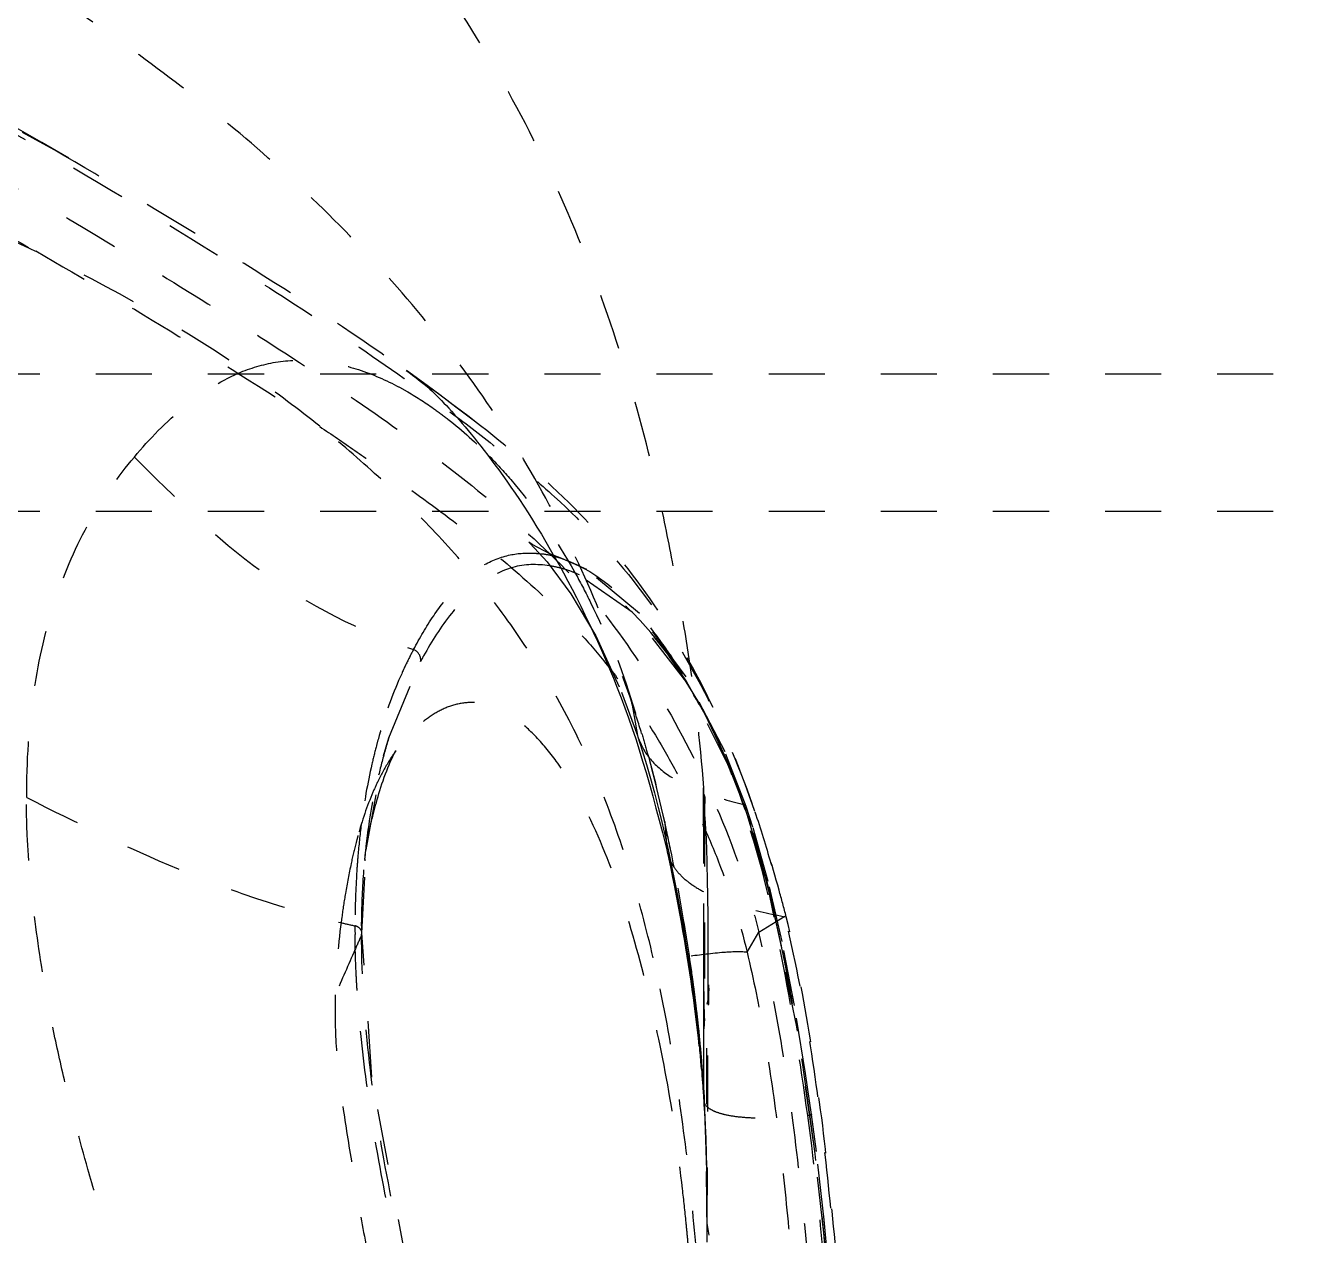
# Model space of a CAD drawing. Header units: millimetres. Extents: x 1540 to 3369, y -3458 to 1222.
# Drawn here: x 2608.41 to 2645.86, y -351.74 to -316.5 of the extents above; entities that cross this region are included whole.
import ezdxf

# ---------------------------------------------------------------- set-up
doc = ezdxf.new("R2010")
doc.units = ezdxf.units.MM
doc.header["$LTSCALE"] = 16.335
doc.linetypes.add('HIDDEN', pattern=[0.2, 0.1, -0.1])
doc.layers.add('21', color=7, linetype='CONTINUOUS')

msp = doc.modelspace()

# ---------------------------------------------------------------- linework, layer by layer
at = {"layer": '21', "color": 8, "linetype": 'HIDDEN'}
for p, q in [((2608.876, -319.899), (2607.376, -319.038)), ((2608.31, -319.593), (2608.803, -319.867)), ((2608.803, -319.867), (2609.225, -320.104)), ((2609.479, -320.248), (2608.876, -319.899)), ((2609.225, -320.104), (2609.535, -320.281)), ((2609.67, -320.358), (2609.479, -320.248)), ((2619.495, -326.537), (2619.495, -326.538)), ((2619.495, -326.538), (2619.57, -326.593)), ((2620.105, -326.981), (2619.504, -326.544)), ((2690.494, -326.651), (2599.379, -326.651)), ((2619.57, -326.593), (2619.676, -326.673)), ((2619.676, -326.673), (2619.788, -326.759)), ((2619.788, -326.759), (2619.902, -326.847)), ((2620.471, -327.251), (2620.105, -326.981)), ((2620.199, -327.086), (2620.206, -327.092)), ((2620.776, -327.479), (2620.471, -327.251)), ((2621.101, -327.723), (2620.776, -327.479)), ((2621.327, -327.895), (2621.101, -327.723)), ((2621.479, -328.013), (2621.327, -327.895)), ((2690.494, -330.651), (2599.379, -330.651)), ((2624.05, -332.029), (2624.081, -332.039)), ((2618.987, -337.244), (2619.912, -335.019)), ((2625.769, -335.908), (2626.232, -337.177)), ((2626.072, -336.235), (2626.232, -337.177)), ((2619.15, -337.694), (2619.176, -337.644)), ((2628.16, -339.254), (2628.16, -338.702)), ((2628.16, -338.702), (2628.16, -339.272)), ((2628.19, -338.958), (2628.189, -338.89)), ((2628.162, -343.701), (2628.16, -339.254)), ((2628.16, -339.272), (2628.16, -343.692)), ((2628.19, -338.961), (2628.184, -339.356)), ((2628.185, -339.062), (2628.184, -339.028)), ((2628.184, -339.045), (2628.184, -339.136)), ((2628.185, -339.07), (2628.185, -339.062)), ((2628.188, -339.165), (2628.185, -339.07)), ((2628.192, -339.984), (2628.19, -338.958)), ((2629.369, -339.3), (2629.968, -341.306)), ((2629.397, -339.242), (2629.397, -339.242)), ((2627.026, -339.693), (2627.085, -340.51)), ((2628.184, -339.356), (2628.184, -344.626)), ((2628.251, -340.44), (2628.243, -340.262)), ((2628.256, -340.583), (2628.251, -340.44)), ((2618.291, -340.767), (2618.285, -340.825)), ((2627.085, -340.51), (2627.093, -340.544)), ((2627.085, -340.51), (2627.143, -340.773)), ((2627.143, -340.773), (2627.201, -341.045)), ((2628.261, -340.761), (2628.256, -340.583)), ((2628.266, -340.964), (2628.261, -340.761)), ((2627.201, -341.045), (2627.256, -341.314)), ((2628.273, -341.355), (2628.266, -340.964)), ((2627.256, -341.314), (2627.31, -341.58)), ((2628.288, -342.415), (2628.273, -341.355)), ((2629.968, -341.306), (2630.542, -343.856)), ((2627.31, -341.58), (2627.361, -341.842)), ((2627.361, -341.842), (2627.41, -342.101)), ((2627.41, -342.101), (2627.458, -342.357)), ((2627.458, -342.357), (2627.504, -342.611)), ((2627.504, -342.611), (2627.548, -342.862)), ((2628.292, -342.894), (2628.288, -342.415)), ((2629.767, -342.907), (2630.527, -342.437)), ((2618.194, -342.982), (2618.205, -342.932)), ((2618.205, -342.932), (2618.205, -342.929)), ((2627.548, -342.862), (2627.591, -343.11)), ((2628.296, -343.568), (2628.292, -342.894)), ((2629.426, -343.489), (2629.767, -342.907)), ((2627.591, -343.11), (2627.632, -343.357)), ((2627.623, -343.124), (2627.691, -343.542)), ((2627.632, -343.357), (2627.672, -343.603)), ((2627.672, -343.603), (2627.711, -343.847)), ((2628.16, -343.692), (2628.16, -344.53)), ((2628.162, -344.143), (2628.186, -343.576)), ((2628.162, -344.143), (2628.162, -343.701)), ((2628.251, -354.663), (2628.296, -343.568)), ((2627.711, -343.847), (2627.748, -344.091)), ((2627.748, -344.091), (2627.785, -344.333)), ((2628.162, -344.365), (2628.162, -344.143)), ((2627.785, -344.333), (2627.819, -344.575)), ((2627.816, -344.362), (2627.871, -344.763)), ((2628.16, -344.53), (2628.16, -344.57)), ((2628.182, -345.414), (2628.162, -344.365)), ((2628.162, -344.616), (2628.162, -344.365)), ((2628.306, -344.551), (2628.304, -344.51)), ((2627.819, -344.575), (2627.853, -344.814)), ((2627.853, -344.814), (2627.885, -345.052)), ((2628.16, -344.57), (2628.159, -344.886)), ((2628.159, -344.886), (2628.159, -345.213)), ((2628.162, -344.657), (2628.162, -344.616)), ((2628.162, -344.986), (2628.162, -344.657)), ((2628.272, -344.919), (2628.251, -345.003)), ((2628.3, -345.027), (2628.307, -344.617)), ((2628.304, -344.692), (2628.305, -344.687)), ((2628.305, -344.669), (2628.305, -344.669)), ((2628.305, -344.675), (2628.305, -344.672)), ((2628.308, -344.659), (2628.308, -344.62)), ((2628.309, -344.739), (2628.308, -344.659)), ((2628.309, -345.014), (2628.309, -344.739)), ((2627.885, -345.052), (2627.916, -345.289)), ((2627.916, -345.289), (2627.945, -345.524)), ((2628.159, -345.213), (2628.159, -347.484)), ((2628.162, -345.326), (2628.162, -344.986)), ((2628.251, -367.522), (2628.251, -345.003)), ((2627.945, -345.524), (2627.973, -345.757)), ((2627.97, -345.543), (2628.013, -345.922)), ((2628.163, -345.721), (2628.162, -345.326)), ((2628.182, -345.422), (2628.163, -345.722)), ((2627.973, -345.757), (2627.999, -345.988)), ((2627.999, -345.988), (2628.024, -346.218)), ((2628.013, -345.922), (2628.047, -346.446)), ((2628.163, -347.47), (2628.163, -345.721)), ((2628.051, -346.291), (2628.069, -346.672)), ((2628.069, -346.672), (2628.09, -346.897)), ((2628.085, -346.649), (2628.118, -347.231)), ((2628.114, -346.993), (2628.135, -347.451)), ((2628.135, -347.451), (2628.151, -347.67)), ((2628.139, -347.321), (2628.16, -347.627)), ((2628.163, -347.51), (2628.163, -347.47)), ((2628.151, -347.67), (2628.165, -347.888)), ((2628.16, -347.627), (2628.173, -347.843)), ((2628.165, -347.888), (2628.178, -348.103)), ((2628.173, -347.704), (2628.178, -347.802)), ((2628.178, -347.802), (2628.173, -347.843)), ((2628.173, -347.844), (2628.19, -348.317)), ((2628.187, -348.115), (2628.217, -348.949)), ((2631.303, -348.218), (2631.303, -348.218)), ((2628.19, -348.317), (2628.2, -348.529)), ((2628.2, -348.529), (2628.209, -348.74)), ((2628.217, -348.949), (2628.227, -349.26)), ((2628.219, -348.899), (2628.242, -349.87)), ((2628.227, -349.26), (2628.235, -349.566)), ((2628.238, -349.748), (2628.25, -350.695)), ((2628.242, -349.87), (2628.247, -350.169)), ((2628.252, -350.657), (2628.256, -351.667)), ((2628.254, -351.208), (2628.255, -351.301)), ((2628.255, -351.301), (2628.255, -351.387)), ((2628.251, -351.384), (2628.315, -351.736)), ((2628.255, -351.387), (2628.256, -351.737))]:
    msp.add_line(p, q, dxfattribs=at)
for points in [[(2619.902, -326.847), (2620.015, -326.936), (2620.069, -326.979), (2620.117, -327.018), (2620.151, -327.046)], [(2620.208, -327.093), (2620.197, -327.084), (2620.16, -327.051), (2620.124, -327.02), (2620.106, -327.003), (2620.102, -326.999)], [(2620.102, -327), (2620.112, -327.009), (2620.142, -327.037)], [(2620.142, -327.037), (2620.187, -327.08), (2620.243, -327.135), (2620.308, -327.198), (2620.379, -327.27), (2620.451, -327.343), (2620.522, -327.416), (2620.593, -327.49), (2620.664, -327.565), (2620.736, -327.642)], [(2620.156, -327.05), (2620.181, -327.071), (2620.199, -327.086)], [(2620.736, -327.642), (2620.809, -327.722), (2620.884, -327.805), (2620.962, -327.893), (2621.042, -327.986), (2621.125, -328.082), (2621.21, -328.182), (2621.298, -328.287), (2621.387, -328.395), (2621.479, -328.508), (2621.572, -328.624), (2621.668, -328.746), (2621.767, -328.872), (2621.868, -329.004), (2621.973, -329.142), (2622.081, -329.287), (2622.192, -329.439), (2622.307, -329.599), (2622.424, -329.765), (2622.545, -329.938), (2622.667, -330.117), (2622.792, -330.303), (2622.918, -330.494), (2623.045, -330.691), (2623.173, -330.893), (2623.302, -331.101), (2623.432, -331.313), (2623.561, -331.529), (2623.69, -331.751), (2623.819, -331.977), (2623.948, -332.206), (2624.075, -332.439), (2624.202, -332.675), (2624.328, -332.915), (2624.453, -333.158), (2624.577, -333.405), (2624.7, -333.655), (2624.823, -333.909), (2624.944, -334.167), (2625.065, -334.427), (2625.184, -334.692), (2625.301, -334.96), (2625.417, -335.232), (2625.531, -335.509), (2625.644, -335.79), (2625.755, -336.075), (2625.864, -336.366), (2625.971, -336.663), (2626.076, -336.966), (2626.18, -337.276), (2626.282, -337.594), (2626.382, -337.92), (2626.481, -338.253), (2626.579, -338.593), (2626.676, -338.939), (2626.771, -339.29), (2626.865, -339.645), (2626.957, -339.999), (2627.045, -340.349), (2627.093, -340.544)], [(2623.065, -331.542), (2623.107, -331.58), (2623.602, -332.115), (2624.294, -333.046)], [(2624.081, -332.039), (2623.682, -331.884), (2623.166, -331.612), (2623.065, -331.542)], [(2629.397, -339.242), (2628.784, -337.65), (2627.654, -335.464), (2626.292, -333.619), (2624.752, -332.343), (2624.05, -332.029)], [(2631.758, -352.79), (2631.657, -351.668), (2631.361, -349.018), (2630.874, -345.667), (2630.021, -341.508), (2628.996, -338.295), (2627.668, -335.628), (2626.077, -333.582), (2624.48, -332.474)], [(2624.294, -333.046), (2625.019, -334.271), (2625.769, -335.908)], [(2626.713, -334.286), (2627.154, -334.858), (2627.657, -335.611), (2628.195, -336.554), (2628.77, -337.755), (2629.369, -339.3)], [(2628.022, -336.218), (2627.556, -335.444), (2627.116, -334.803), (2626.713, -334.286)], [(2618.205, -342.932), (2618.323, -340.506), (2618.835, -337.766), (2618.987, -337.244)], [(2626.232, -337.177), (2626.246, -337.218), (2626.371, -337.611), (2626.494, -338.017), (2626.612, -338.431), (2626.726, -338.848), (2626.834, -339.269)], [(2630.542, -343.856), (2630.042, -341.583), (2629.534, -339.775), (2629.017, -338.324), (2628.509, -337.16)], [(2618.39, -340.102), (2618.4, -340.05), (2618.411, -339.994), (2618.423, -339.935), (2618.436, -339.873), (2618.451, -339.807), (2618.466, -339.739), (2618.482, -339.668), (2618.5, -339.595), (2618.518, -339.521), (2618.537, -339.445), (2618.557, -339.366), (2618.579, -339.287), (2618.601, -339.205), (2618.624, -339.123), (2618.648, -339.038), (2618.674, -338.952), (2618.7, -338.863), (2618.728, -338.773), (2618.758, -338.681), (2618.788, -338.587), (2618.821, -338.491), (2618.855, -338.392), (2618.89, -338.294), (2618.925, -338.201), (2618.959, -338.112), (2618.993, -338.028), (2619.028, -337.947), (2619.063, -337.87), (2619.102, -337.788), (2619.15, -337.694)], [(2619.176, -337.644), (2619.171, -337.654), (2619.191, -337.624)], [(2626.834, -339.269), (2626.938, -339.692), (2627.037, -340.119), (2627.133, -340.548), (2627.224, -340.98), (2627.311, -341.412), (2627.395, -341.844)], [(2628.194, -339.385), (2628.191, -339.293), (2628.188, -339.165)], [(2631.303, -348.218), (2631.131, -347.026), (2630.808, -345.044), (2630.447, -343.172), (2630.042, -341.433), (2629.595, -339.849), (2629.397, -339.242)], [(2628.226, -339.948), (2628.209, -339.687), (2628.205, -339.618), (2628.201, -339.559), (2628.199, -339.502), (2628.196, -339.444), (2628.194, -339.385)], [(2628.243, -340.262), (2628.238, -340.16), (2628.233, -340.054), (2628.226, -339.948)], [(2618.289, -340.791), (2618.298, -340.702), (2618.304, -340.655), (2618.31, -340.607), (2618.313, -340.582), (2618.317, -340.547), (2618.323, -340.502), (2618.33, -340.459), (2618.336, -340.418), (2618.342, -340.378), (2618.349, -340.337), (2618.356, -340.292), (2618.364, -340.247), (2618.372, -340.2), (2618.38, -340.152)], [(2627.395, -341.844), (2627.475, -342.274), (2627.551, -342.701), (2627.623, -343.124)], [(2621.06, -358.528), (2619.57, -352.884), (2618.493, -347.124), (2618.205, -342.929)], [(2627.691, -343.542), (2627.756, -343.955), (2627.816, -344.362)], [(2628.304, -344.51), (2628.3, -344.44), (2628.307, -344.617)], [(2627.871, -344.763), (2627.923, -345.156), (2627.97, -345.543)], [(2628.301, -344.731), (2628.296, -344.773), (2628.288, -344.838), (2628.282, -344.878), (2628.272, -344.919)], [(2628.305, -344.67), (2628.305, -344.672), (2628.305, -344.676), (2628.304, -344.682), (2628.304, -344.692), (2628.303, -344.707), (2628.301, -344.731)], [(2628.307, -344.606), (2628.307, -344.592), (2628.307, -344.575)], [(2631.814, -352.842), (2631.671, -351.283), (2631.445, -349.297), (2631.303, -348.218)]]:
    msp.add_lwpolyline(points, dxfattribs=at)
for centre, radius, start, end in [((2623.009, -335.047), 3.192, 75.0838, 81.7732), ((2622.936, -335.332), 3.486, 71.3547, 75.1177), ((2623.157, -335.493), 3.301, 75.2064, 80.0193), ((2607.904, -341.605), 18.884, 28.9212, 29.1442), ((2629.488, -339.892), 11.088, 151.9016, 153.0913), ((2630.896, -340.936), 12.477, 150.8413, 151.6875), ((2600.334, -344.976), 27.181, 16.8183, 18.7567), ((2633.072, -341.292), 14.942, 163.4173, 164.003), ((2633.47, -341.405), 15.355, 164.0057, 165.1744), ((2634.649, -342.107), 16.399, 162.7526, 163.8293), ((2635.282, -342.289), 17.058, 163.8326, 166.5758), ((2623.446, -340.676), 5.236, 144.3529, 145.3434), ((2607.867, -346.713), 22.732, 18.9546, 19.1362), ((2581.47, -349.858), 46.674, 11.6029, 12.8975), ((2639.148, -342.454), 21.135, 172.7216, 175.1661), ((2638.276, -342.346), 20.256, 172.5432, 172.7121), ((2640.442, -342.575), 22.435, 175.1379, 175.3806), ((2568.038, -352.609), 60.384, 8.93137, 11.59598), ((2636.525, -344.918), 19.062, 167.8529, 170.5084), ((2590.514, -351.566), 40.757, 12.7423, 14.054), ((2624.244, -314.735), 28.674, 256.5877, 257.4269), ((2581.675, -353.531), 49.812, 11.2091, 12.7045), ((2642.827, -342.764), 24.825, 179.9004, 180.4909), ((2646.456, -342.975), 28.262, 179.4829, 180.0136), ((2575.732, -351.392), 52.594, 7.8927, 8.9231), ((2578.379, -351.018), 49.921, 7.7611, 7.8848), ((2578.924, -350.944), 49.371, 7.6313, 7.7612), ((2579.981, -350.803), 48.305, 7.2553, 7.6322), ((2581.554, -350.603), 46.719, 6.8559, 7.2555), ((2583.192, -350.406), 45.069, 6.4232, 6.8561), ((2584.894, -350.214), 43.357, 5.9404, 6.4235), ((2587.86, -349.912), 40.376, 4.6659, 5.9495), ((2591.135, -349.642), 37.09, 3.703, 4.6617), ((2594.298, -349.436), 33.919, 3.2542, 3.6997), ((2583.316, -350.255), 44.929, 2.3852, 3.5362), ((2570.018, -350.622), 58.229, 2.03582, 2.77631), ((2548.965, -359.533), 82.998, 4.57584, 7.81735), ((2543.476, -360.27), 88.605, 4.8351, 7.81991), ((2571, -350.807), 57.258, 1.4, 2.4242), ((2576.633, -350.383), 51.609, 1.7698, 2.0319), ((2488.803, -351.9), 139.453, 0.2843, 0.83264), ((2553.542, -358.758), 74.475, 5.57795, 5.69741), ((2550.264, -359.076), 77.768, 5.22785, 5.57599)]:
    msp.add_arc(centre, radius, start, end, dxfattribs=at)
for points, knots in [([(2628.161, -338.702), (2628.066, -337.313), (2627.808, -335.237), (2627.334, -332.495), (2626.789, -329.767), (2625.912, -326.382), (2624.482, -322.424), (2622.662, -318.62), (2620.462, -315.035), (2617.937, -311.682), (2615.115, -308.573), (2612.019, -305.732), (2608.693, -303.157), (2605.177, -300.826), (2601.5, -298.713), (2597.681, -296.834), (2592.47, -294.697), (2588.399, -293.563), (2585.663, -293.025)], [0, 0, 0, 0, 0.062096, 0.093142, 0.124113, 0.18616, 0.248959, 0.311535, 0.3739, 0.436251, 0.49852, 0.560916, 0.623433, 0.685927, 0.748944, 0.812487, 0.875622, 1, 1, 1, 1]), ([(2627.025, -339.693), (2626.536, -337.53), (2625.556, -334.296), (2623.604, -330.209), (2621.758, -327.225), (2619.563, -324.416), (2617.131, -321.82), (2614.506, -319.46), (2611.685, -317.289), (2608.665, -315.204), (2605.443, -313.184), (2602.043, -311.243), (2598.528, -309.397), (2594.976, -307.715), (2590.391, -305.814), (2586.94, -304.655), (2584.66, -303.997)], [0, 0, 0, 0, 0.114642, 0.173467, 0.233714, 0.295635, 0.357376, 0.417369, 0.477868, 0.541236, 0.606983, 0.674348, 0.743547, 0.812145, 0.877393, 1, 1, 1, 1]), ([(2583.664, -307.218), (2584.721, -307.686), (2586.323, -308.365), (2588.448, -309.319), (2590.041, -310.078), (2591.633, -310.86), (2593.759, -311.915), (2596.416, -313.25), (2599.582, -314.91), (2603.789, -317.176), (2608.996, -320.132), (2614.134, -323.223), (2618.149, -325.852), (2620.589, -327.586), (2622.471, -329.05), (2624.284, -330.59), (2626.355, -332.779), (2628.291, -335.913), (2629.244, -338.203), (2629.651, -339.395)], [0, 0, 0, 0, 0.060468, 0.090965, 0.121746, 0.152702, 0.183704, 0.245812, 0.308162, 0.37058, 0.495619, 0.621132, 0.683971, 0.746487, 0.777548, 0.808532, 0.870841, 0.934152, 1, 1, 1, 1]), ([(2583.662, -308.258), (2584.629, -308.663), (2586.548, -309.554), (2589.437, -311.064), (2592.519, -312.713), (2597.234, -315.238), (2603.347, -318.437), (2609.291, -321.873), (2613.686, -324.564), (2616.743, -326.526), (2619.678, -328.529), (2622.43, -330.68), (2624.977, -333.07), (2626.959, -336.009), (2628.633, -339.274), (2629.46, -341.655), (2629.767, -342.907)], [0, 0, 0, 0, 0.053034, 0.106885, 0.164878, 0.229826, 0.377389, 0.513797, 0.576987, 0.637998, 0.697538, 0.756593, 0.814653, 0.873257, 0.934817, 1, 1, 1, 1]), ([(2583.933, -310.007), (2584.974, -310.477), (2587.035, -311.451), (2590.083, -313.009), (2593.126, -314.626), (2596.216, -316.254), (2599.355, -317.883), (2602.489, -319.574), (2605.608, -321.299), (2607.672, -322.478), (2608.701, -323.075)], [0, 0, 0, 0, 0.12223, 0.244136, 0.366625, 0.491265, 0.618235, 0.745411, 0.872592, 1, 1, 1, 1]), ([(2608.701, -323.075), (2606.94, -322.232), (2603.277, -320.704), (2597.539, -318.83), (2591.507, -317.375), (2587.362, -316.747), (2585.255, -316.515)], [0, 0, 0, 0, 0.239566, 0.486247, 0.73996, 1, 1, 1, 1]), ([(2621.48, -328.013), (2620.055, -326.916), (2617.081, -324.844), (2612.477, -321.999), (2607.802, -319.266), (2604.671, -317.504), (2603.09, -316.637)], [0, 0, 0, 0, 0.249289, 0.501921, 0.750128, 1, 1, 1, 1]), ([(2616.976, -328.165), (2616.359, -327.671), (2613.756, -325.729), (2610.913, -324.119), (2608.701, -323.056)], [0, 0, 0, 0, 0.243701, 1, 1, 1, 1]), ([(2608.701, -323.056), (2610.102, -323.87), (2612.886, -325.531), (2615.627, -327.265), (2616.976, -328.165)], [0, 0, 0, 0, 0.499685, 1, 1, 1, 1]), ([(2614.607, -326.618), (2614.953, -326.47), (2615.69, -326.25), (2616.866, -326.208), (2618.065, -326.46), (2618.835, -326.787), (2619.214, -326.985)], [0, 0, 0, 0, 0.236514, 0.477313, 0.731549, 1, 1, 1, 1]), ([(2611.574, -329.062), (2612.015, -328.529), (2612.934, -327.592), (2614.041, -326.86), (2614.607, -326.618)], [0, 0, 0, 0, 0.529026, 1, 1, 1, 1]), ([(2619.214, -326.985), (2619.306, -327.033), (2619.677, -327.235), (2620.033, -327.464), (2620.292, -327.648)], [0, 0, 0, 0, 0.246075, 1, 1, 1, 1]), ([(2620.292, -327.648), (2620.433, -327.748), (2621.006, -328.175), (2621.54, -328.653), (2621.919, -329.039)], [0, 0, 0, 0, 0.242282, 1, 1, 1, 1]), ([(2629.652, -339.39), (2629.25, -338.213), (2628.359, -335.997), (2626.551, -332.943), (2624.254, -330.279), (2622.44, -328.752), (2621.48, -328.013)], [0, 0, 0, 0, 0.262174, 0.501844, 0.744658, 1, 1, 1, 1]), ([(2616.976, -328.174), (2617.32, -328.403), (2617.999, -328.871), (2619.346, -329.809), (2621.007, -331.009), (2622.922, -332.551), (2624.4, -333.978), (2625.46, -335.235), (2626.181, -336.244), (2626.85, -337.308), (2627.482, -338.429), (2628.076, -339.609), (2628.79, -341.279), (2629.212, -342.592), (2629.426, -343.489)], [0, 0, 0, 0, 0.061064, 0.121848, 0.242836, 0.363869, 0.485177, 0.545907, 0.606685, 0.668339, 0.731664, 0.796854, 0.863617, 1, 1, 1, 1]), ([(2626.692, -343.656), (2626.493, -342.81), (2626.054, -341.156), (2625.23, -338.788), (2624.222, -336.611), (2623.048, -334.63), (2621.734, -332.813), (2620.275, -331.146), (2618.682, -329.606), (2617.56, -328.64), (2616.978, -328.173)], [0, 0, 0, 0, 0.139685, 0.274828, 0.402387, 0.524494, 0.644266, 0.762236, 0.880036, 1, 1, 1, 1]), ([(2608.441, -338.985), (2608.436, -337.939), (2608.556, -335.97), (2609.185, -333.242), (2610.186, -330.943), (2611.087, -329.637), (2611.574, -329.062)], [0, 0, 0, 0, 0.295554, 0.554949, 0.787088, 1, 1, 1, 1]), ([(2611.574, -329.062), (2612.762, -330.234), (2615.113, -332.615), (2618.145, -334.132), (2619.707, -334.67)], [0, 0, 0, 0, 0.502391, 1, 1, 1, 1]), ([(2621.919, -329.039), (2622.133, -329.258), (2623.074, -330.291), (2623.867, -331.456), (2624.398, -332.408)], [0, 0, 0, 0, 0.219312, 1, 1, 1, 1]), ([(2619.707, -334.67), (2619.887, -334.334), (2620.26, -333.699), (2620.903, -332.863), (2621.63, -332.225), (2622.199, -331.988), (2622.478, -331.924)], [0, 0, 0, 0, 0.28512, 0.549442, 0.78584, 1, 1, 1, 1]), ([(2623.729, -332.241), (2623.38, -332.18), (2622.648, -332.171), (2621.619, -332.717), (2620.732, -333.643), (2620.24, -334.427), (2620, -334.857)], [0, 0, 0, 0, 0.218265, 0.433258, 0.696656, 1, 1, 1, 1]), ([(2622.478, -331.924), (2622.718, -331.869), (2623.054, -331.842), (2623.383, -331.876), (2623.466, -331.888)], [0, 0, 0, 0, 0.746226, 1, 1, 1, 1]), ([(2624.081, -332.039), (2625.144, -332.408), (2626.309, -333.564), (2627.425, -335.167), (2628.376, -336.804), (2628.954, -338.186), (2629.286, -339.177)], [0, 0, 0, 0, 0.373479, 0.504697, 0.653239, 1, 1, 1, 1]), ([(2624.466, -332.46), (2624.428, -332.443), (2624.275, -332.383), (2624.118, -332.332), (2624, -332.301)], [0, 0, 0, 0, 0.254832, 1, 1, 1, 1]), ([(2624.433, -332.472), (2624.585, -332.746), (2625.217, -333.961), (2625.733, -335.235), (2626.072, -336.235)], [0, 0, 0, 0, 0.228412, 1, 1, 1, 1]), ([(2626.974, -334.621), (2626.607, -334.133), (2625.869, -333.29), (2624.93, -332.654), (2624.466, -332.46)], [0, 0, 0, 0, 0.548605, 1, 1, 1, 1]), ([(2619.912, -335.019), (2619.92, -334.986), (2619.918, -334.842), (2619.809, -334.705), (2619.707, -334.67)], [0, 0, 0, 0, 0.237208, 1, 1, 1, 1]), ([(2629.343, -339.261), (2629.034, -338.369), (2628.36, -336.757), (2627.454, -335.258), (2626.974, -334.621)], [0, 0, 0, 0, 0.542057, 1, 1, 1, 1]), ([(2619.601, -334.874), (2619.517, -335.039), (2619.185, -335.736), (2618.92, -336.465), (2618.752, -337.028)], [0, 0, 0, 0, 0.238705, 1, 1, 1, 1]), ([(2627.113, -347.357), (2626.931, -346.333), (2626.485, -344.321), (2625.675, -341.465), (2624.776, -339.325), (2623.916, -337.953), (2623.292, -337.194), (2622.669, -336.646), (2622.06, -336.309), (2621.473, -336.185), (2620.932, -336.25), (2620.44, -336.45), (2619.815, -336.868), (2619.422, -337.303), (2619.191, -337.624)], [0, 0, 0, 0, 0.196874, 0.389433, 0.561533, 0.633505, 0.695176, 0.746865, 0.789528, 0.825521, 0.858381, 0.891058, 0.925107, 1, 1, 1, 1]), ([(2626.232, -337.177), (2626.309, -337.409), (2626.552, -337.881), (2627.222, -338.437), (2628.159, -338.864), (2628.882, -339.075), (2629.286, -339.177)], [0, 0, 0, 0, 0.193095, 0.407516, 0.67181, 1, 1, 1, 1]), ([(2626.353, -337.111), (2626.41, -337.3), (2626.635, -338.071), (2626.831, -338.85), (2626.966, -339.44)], [0, 0, 0, 0, 0.245752, 1, 1, 1, 1]), ([(2618.626, -337.477), (2618.579, -337.653), (2618.397, -338.392), (2618.266, -339.144), (2618.191, -339.718)], [0, 0, 0, 0, 0.239488, 1, 1, 1, 1]), ([(2619.139, -337.698), (2619.099, -337.756), (2618.938, -337.999), (2618.796, -338.255), (2618.697, -338.453)], [0, 0, 0, 0, 0.24069, 1, 1, 1, 1]), ([(2618.697, -338.453), (2618.636, -338.576), (2618.393, -339.106), (2618.207, -339.662), (2618.088, -340.092)], [0, 0, 0, 0, 0.234612, 1, 1, 1, 1]), ([(2618.295, -340.728), (2618.315, -340.52), (2618.405, -339.714), (2618.551, -338.914), (2618.69, -338.329)], [0, 0, 0, 0, 0.257779, 1, 1, 1, 1]), ([(2613.533, -359.701), (2613.183, -358.747), (2612.402, -356.61), (2611.453, -353.846), (2610.719, -351.496), (2610.129, -349.517), (2609.619, -347.606), (2609.251, -345.951), (2609.022, -344.805), (2608.777, -343.352), (2608.57, -341.767), (2608.446, -340.135), (2608.427, -339.361), (2608.441, -338.985)], [0, 0, 0, 0, 0.142184, 0.318427, 0.408862, 0.486718, 0.607463, 0.685489, 0.723965, 0.771006, 0.891731, 0.947452, 1, 1, 1, 1]), ([(2608.441, -338.985), (2609.893, -339.714), (2612.082, -340.797), (2615.16, -341.968), (2616.764, -342.429), (2617.593, -342.626)], [0, 0, 0, 0, 0.493748, 0.741111, 1, 1, 1, 1]), ([(2629.397, -339.242), (2629.394, -339.233), (2629.373, -339.192), (2629.321, -339.179), (2629.286, -339.177)], [0, 0, 0, 0, 0.205164, 1, 1, 1, 1]), ([(2631.191, -348.244), (2630.974, -346.674), (2630.5, -343.618), (2629.765, -340.605), (2629.286, -339.177)], [0, 0, 0, 0, 0.512821, 1, 1, 1, 1]), ([(2629.367, -339.329), (2629.373, -339.322), (2629.393, -339.298), (2629.403, -339.263), (2629.397, -339.242)], [0, 0, 0, 0, 0.305058, 1, 1, 1, 1]), ([(2628.159, -347.484), (2628.077, -346.16), (2627.785, -343.547), (2627.306, -340.963), (2627.026, -339.693)], [0, 0, 0, 0, 0.504823, 1, 1, 1, 1]), ([(2630.051, -341.669), (2630, -341.465), (2629.796, -340.679), (2629.563, -339.899), (2629.367, -339.329)], [0, 0, 0, 0, 0.25833, 1, 1, 1, 1]), ([(2630.565, -342.46), (2630.498, -342.199), (2630.224, -341.169), (2629.909, -340.149), (2629.651, -339.395)], [0, 0, 0, 0, 0.252459, 1, 1, 1, 1]), ([(2629.651, -339.395), (2629.821, -339.89), (2630.126, -340.901), (2630.401, -341.92), (2630.527, -342.437)], [0, 0, 0, 0, 0.495999, 1, 1, 1, 1]), ([(2618.088, -340.092), (2618.07, -340.158), (2617.998, -340.428), (2617.934, -340.7), (2617.889, -340.907)], [0, 0, 0, 0, 0.244444, 1, 1, 1, 1]), ([(2618.08, -340.768), (2618.067, -340.925), (2618.022, -341.575), (2618.003, -342.227), (2618.002, -342.721)], [0, 0, 0, 0, 0.24209, 1, 1, 1, 1]), ([(2618.195, -342.72), (2618.197, -342.547), (2618.209, -341.882), (2618.248, -341.218), (2618.295, -340.728)], [0, 0, 0, 0, 0.260704, 1, 1, 1, 1]), ([(2627.093, -340.545), (2627.122, -340.667), (2627.213, -340.908), (2627.451, -341.228), (2627.779, -341.508), (2628.362, -341.855), (2629.301, -342.197), (2630.116, -342.378), (2630.565, -342.46)], [0, 0, 0, 0, 0.090325, 0.18309, 0.284554, 0.398789, 0.670516, 1, 1, 1, 1]), ([(2617.723, -341.774), (2617.685, -342.005), (2617.537, -342.983), (2617.449, -343.971), (2617.427, -344.727)], [0, 0, 0, 0, 0.236295, 1, 1, 1, 1]), ([(2630.528, -378.468), (2630.647, -378.593), (2630.861, -378.792), (2631.199, -378.988), (2631.521, -378.987), (2631.764, -378.785), (2631.939, -378.462), (2632.081, -378.022), (2632.194, -377.468), (2632.284, -376.807), (2632.355, -376.053), (2632.433, -374.891), (2632.496, -373.265), (2632.537, -371.106), (2632.549, -368.665), (2632.533, -365.951), (2632.489, -363.003), (2632.411, -359.869), (2632.281, -356.575), (2632.072, -353.137), (2631.746, -349.588), (2631.272, -345.997), (2630.814, -343.611), (2630.527, -342.437)], [0, 0, 0, 0, 0.013583, 0.023038, 0.030116, 0.037396, 0.046749, 0.058841, 0.073763, 0.091373, 0.111413, 0.133583, 0.183285, 0.239794, 0.303988, 0.375934, 0.454034, 0.536633, 0.62336, 0.714204, 0.80846, 0.9046, 1, 1, 1, 1]), ([(2632.558, -368.913), (2632.558, -367.001), (2632.528, -364.038), (2632.431, -359.979), (2632.312, -356.679), (2632.114, -353.228), (2631.785, -349.658), (2631.304, -346.043), (2630.847, -343.643), (2630.565, -342.46)], [0, 0, 0, 0, 0.215777, 0.334437, 0.458243, 0.588507, 0.72447, 0.86279, 1, 1, 1, 1]), ([(2630.573, -378.648), (2630.376, -378.455), (2629.97, -377.976), (2629.332, -377.161), (2628.579, -376.202), (2627.358, -374.741), (2625.482, -372.851), (2622.811, -370.679), (2619.869, -368.453), (2616.78, -366.176), (2613.611, -363.877), (2610.386, -361.585), (2607.137, -359.286), (2603.869, -356.974), (2600.577, -354.656), (2596.146, -351.549), (2591.704, -348.409), (2587.251, -345.231), (2585.029, -343.608), (2583.925, -342.779)], [0, 0, 0, 0, 0.013985, 0.031847, 0.052667, 0.075931, 0.128606, 0.187699, 0.250792, 0.316155, 0.382736, 0.449817, 0.517244, 0.585079, 0.653305, 0.721895, 0.860149, 0.929814, 1, 1, 1, 1]), ([(2618.194, -342.982), (2618.13, -343.126), (2617.873, -343.708), (2617.619, -344.29), (2617.427, -344.727)], [0, 0, 0, 0, 0.249026, 1, 1, 1, 1]), ([(2618.205, -342.929), (2618.205, -342.883), (2618.152, -342.782), (2618.056, -342.733), (2618.002, -342.721)], [0, 0, 0, 0, 0.45642, 1, 1, 1, 1]), ([(2618.065, -344.605), (2618.056, -344.466), (2618.024, -343.924), (2618.006, -343.381), (2618.003, -342.976)], [0, 0, 0, 0, 0.255585, 1, 1, 1, 1]), ([(2620.596, -356.939), (2620.256, -355.711), (2619.614, -353.247), (2618.818, -349.621), (2618.324, -346.193), (2618.194, -344.005), (2618.194, -342.982)], [0, 0, 0, 0, 0.269149, 0.537895, 0.783785, 1, 1, 1, 1]), ([(2629.77, -377.381), (2629.883, -377.499), (2630.084, -377.689), (2630.376, -377.848), (2630.58, -377.865), (2630.758, -377.823), (2630.958, -377.649), (2631.131, -377.329), (2631.276, -376.896), (2631.393, -376.351), (2631.487, -375.703), (2631.563, -374.965), (2631.65, -373.84), (2631.728, -372.277), (2631.781, -370.214), (2631.799, -367.888), (2631.779, -365.305), (2631.723, -362.497), (2631.628, -359.514), (2631.438, -355.244), (2631.092, -350.814), (2630.485, -346.303), (2630.043, -344.027), (2629.767, -342.907)], [0, 0, 0, 0, 0.013478, 0.022857, 0.026598, 0.030117, 0.037712, 0.047445, 0.059906, 0.075251, 0.093392, 0.113953, 0.136478, 0.186485, 0.242998, 0.306776, 0.378368, 0.456158, 0.538521, 0.624584, 0.808856, 0.904864, 1, 1, 1, 1]), ([(2629.426, -343.489), (2629.203, -343.472), (2628.626, -343.489), (2627.724, -343.621), (2627.031, -343.68), (2626.692, -343.656)], [0, 0, 0, 0, 0.244464, 0.628588, 1, 1, 1, 1]), ([(2628.162, -355.909), (2628.125, -354.917), (2628.019, -352.899), (2627.739, -349.838), (2627.321, -346.739), (2626.932, -344.675), (2626.692, -343.656)], [0, 0, 0, 0, 0.241091, 0.4904, 0.746033, 1, 1, 1, 1]), ([(2629.426, -343.489), (2629.616, -344.276), (2629.947, -345.962), (2630.334, -348.586), (2630.63, -351.329), (2630.911, -354.932), (2631.087, -358.529), (2631.191, -362.089), (2631.233, -364.69), (2631.237, -367.097), (2631.207, -369.272), (2631.141, -371.196), (2631.039, -372.827), (2630.92, -373.981), (2630.799, -374.721), (2630.705, -375.133), (2630.595, -375.453), (2630.464, -375.688), (2630.298, -375.838), (2630.164, -375.871), (2630.101, -375.871)], [0, 0, 0, 0, 0.07401, 0.15704, 0.242493, 0.326337, 0.487543, 0.57176, 0.652115, 0.725369, 0.791968, 0.851031, 0.901374, 0.941418, 0.957108, 0.969917, 0.980075, 0.987955, 0.994239, 1, 1, 1, 1]), ([(2631.257, -348.214), (2631.105, -347.116), (2630.881, -345.657), (2630.608, -344.208), (2630.537, -343.848)], [0, 0, 0, 0, 0.751679, 1, 1, 1, 1]), ([(2617.427, -344.727), (2617.413, -345.225), (2617.429, -346.273), (2617.623, -347.886), (2617.897, -349.579), (2618.19, -351.332), (2618.529, -353.128), (2619.057, -355.622), (2619.555, -357.498), (2619.931, -358.757)], [0, 0, 0, 0, 0.104723, 0.219541, 0.340679, 0.464927, 0.592689, 0.72431, 1, 1, 1, 1]), ([(2620.423, -356.984), (2619.833, -354.846), (2619.054, -351.687), (2618.342, -347.539), (2618.127, -345.56), (2618.065, -344.605)], [0, 0, 0, 0, 0.527363, 0.772293, 1, 1, 1, 1]), ([(2627.649, -351.365), (2627.616, -351.037), (2627.473, -349.697), (2627.292, -348.36), (2627.113, -347.357)], [0, 0, 0, 0, 0.244063, 1, 1, 1, 1]), ([(2628.173, -347.844), (2628.178, -347.922), (2628.306, -348.042), (2628.524, -348.147), (2628.821, -348.233), (2629.226, -348.294), (2630.03, -348.339), (2630.7, -348.295), (2631.192, -348.244)], [0, 0, 0, 0, 0.074394, 0.141735, 0.23651, 0.364272, 0.530501, 1, 1, 1, 1]), ([(2631.303, -348.218), (2631.303, -348.221), (2631.29, -348.227), (2631.272, -348.232), (2631.235, -348.239), (2631.208, -348.243), (2631.192, -348.244)], [0, 0, 0, 0, 0.0772, 0.270259, 0.579435, 1, 1, 1, 1]), ([(2631.257, -348.214), (2631.268, -348.214), (2631.28, -348.214), (2631.302, -348.214), (2631.303, -348.218)], [0, 0, 0, 0, 0.729847, 1, 1, 1, 1]), ([(2628.218, -348.79), (2628.22, -348.882), (2628.231, -349.243), (2628.237, -349.604), (2628.241, -349.874)], [0, 0, 0, 0, 0.254574, 1, 1, 1, 1]), ([(2628.263, -351.933), (2628.264, -351.301), (2628.261, -350.459), (2628.245, -349.617), (2628.24, -349.408)], [0, 0, 0, 0, 0.75106, 1, 1, 1, 1]), ([(2629.66, -377.476), (2629.272, -377.008), (2628.436, -375.949), (2627.023, -374.273), (2625.239, -372.522), (2623.187, -370.749), (2620.944, -368.985), (2618.591, -367.223), (2616.177, -365.459), (2612.891, -363.115), (2608.713, -360.211), (2603.677, -356.687), (2598.568, -353.165), (2595.159, -350.788), (2593.452, -349.583)], [0, 0, 0, 0, 0.03974, 0.088267, 0.143346, 0.203026, 0.265608, 0.329977, 0.395316, 0.461228, 0.594041, 0.728121, 0.86334, 1, 1, 1, 1])]:
    msp.add_open_spline(points, degree=3, knots=knots, dxfattribs=at)
msp.add_open_spline([(2628.163, -347.51), (2628.167, -347.575), (2628.17, -347.639), (2628.173, -347.704)], degree=3, dxfattribs=at)

doc.saveas('drawing.dxf')
